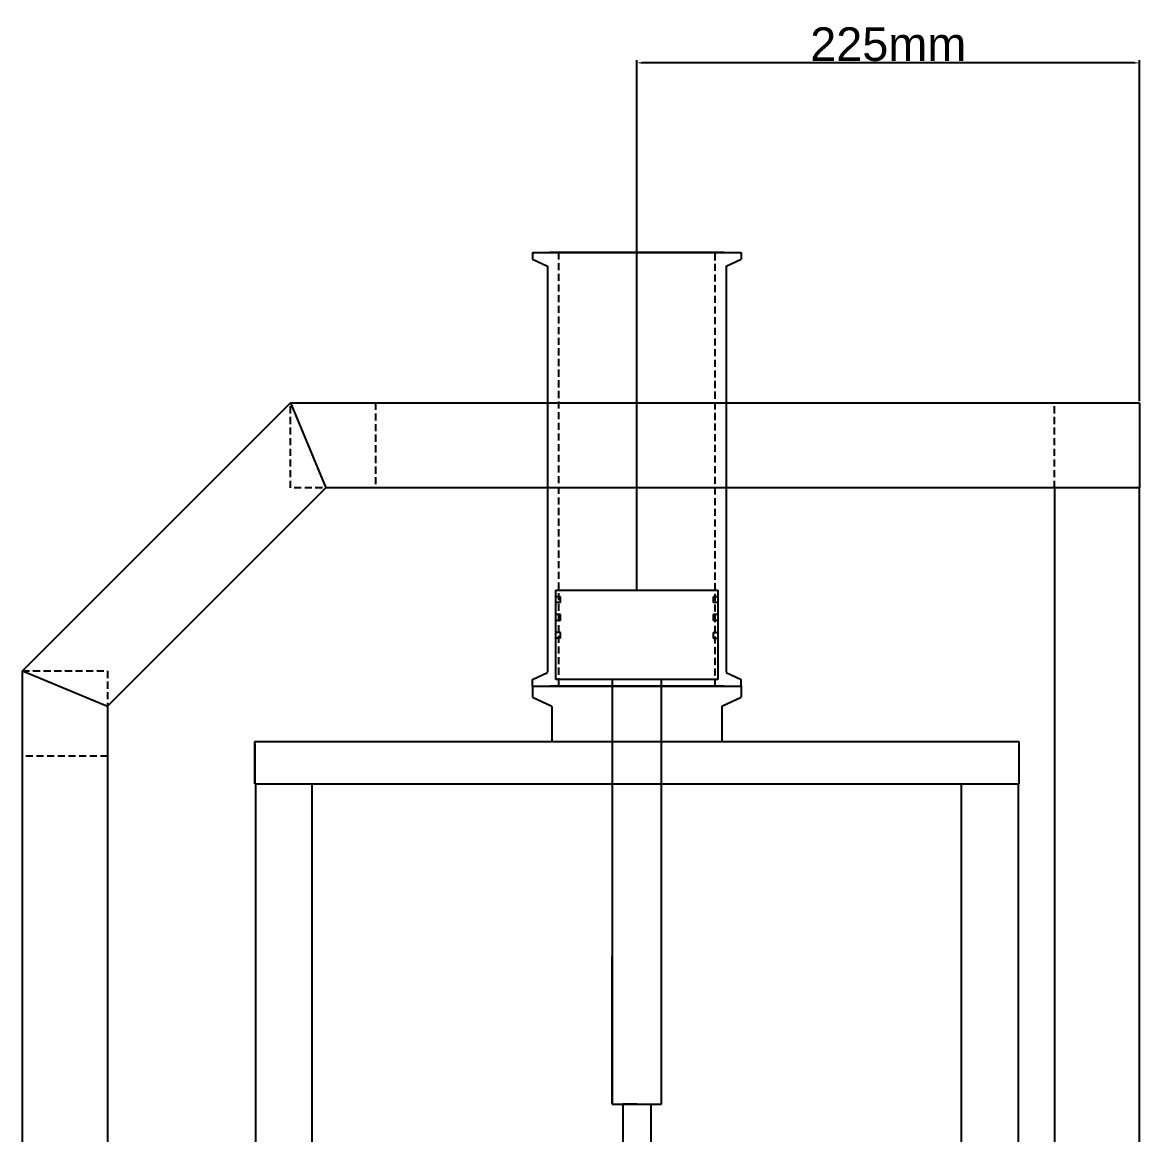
# Model space of a CAD drawing. Header units: centimetres. Extents: x 6534 to 31506, y 42826 to 109107.
# Drawn here: x 14994 to 15494, y 50959 to 51457 of the extents above; entities that cross this region are included whole.
import ezdxf

# ---------------------------------------------------------------- set-up
doc = ezdxf.new("R2010")
doc.units = ezdxf.units.CM
doc.header["$LTSCALE"] = 0.5
doc.linetypes.add('DASHED2', pattern=[9.525, 6.35, -3.175])
doc.styles.get("Standard").update_dxf_attribs({"font": 'arial.ttf'})
doc.dimstyles.new('ISO-25', dxfattribs={"dimtxt": 15, "dimasz": 2.5, "dimexe": 1.25, "dimexo": 0.625, "dimtad": 1, "dimtxsty": 'Standard', "dimcen": 2.5, "dimclrd": 1, "dimclre": 1, "dimadec": 0, "dimazin": 0, "dimtfac": 1, "dimtmove": 0, "dimatfit": 3, "dimfxl": 1, "dimarcsym": 0})

# ---------------------------------------------------------------- blocks, each defined once
blk = doc.blocks.new('*D292')
at = {"color": 1, "lineweight": -2, "transparency": 16777216}
for p, q in [((15268.98, 51333.62), (15268.98, 51440.1)), ((15493.98, 51287.42), (15493.98, 51440.1)), ((15491.48, 51438.85), (15271.48, 51438.85))]:
    blk.add_line(p, q, dxfattribs=at)
at = {"color": 1, "transparency": 16777216}
for points in [[(15271.48, 51439.27), (15271.48, 51438.44), (15268.98, 51438.85)], [(15491.48, 51439.27), (15491.48, 51438.44), (15493.98, 51438.85)]]:
    blk.add_solid(points, dxfattribs=at)
at = {"layer": 'Defpoints', "color": 0, "transparency": 16777216}
for p in [(15268.98, 51438.85), (15268.98, 51332.99), (15493.98, 51286.79)]:
    blk.add_point(p, dxfattribs=at)
at = {"color": 0, "transparency": 16777216, "insert": (15381.48, 51447.14), "char_height": 15, "attachment_point": 5}
blk.add_mtext('225mm', dxfattribs=at)

msp = doc.modelspace()

# ---------------------------------------------------------------- linework, layer by layer
for p, q in [((15222.231, 51353.994), (15315.731, 51353.994)), ((15222.231, 51353.994), (15222.231, 51350.994)), ((15222.231, 51350.994), (15228.981, 51347.909)), ((15223.481, 51353.994), (15314.481, 51353.994)), ((15307.981, 51353.994), (15229.981, 51353.994)), ((15229.981, 51353.994), (15233.481, 51353.994)), ((15268.981, 51202.994), (15268.981, 51352.994)), ((15308.981, 51347.909), (15315.731, 51350.994)), ((15315.731, 51353.994), (15315.731, 51350.994)), ((15228.981, 51347.909), (15228.981, 51166.287)), ((15308.981, 51347.909), (15308.981, 51166.287)), ((14993.982, 51166.794), (15113.982, 51286.794)), ((15113.982, 51286.794), (15493.982, 51286.794)), ((15113.982, 51286.794), (15129.764, 51248.694)), ((15493.982, 51286.794), (15493.982, 51248.694)), ((15032.082, 51151.013), (15129.764, 51248.694)), ((15493.982, 51248.694), (15129.764, 51248.694)), ((15493.982, 51248.694), (15455.882, 51248.694)), ((15455.882, 51248.694), (15455.882, 50086.794)), ((15493.982, 50086.794), (15493.982, 51248.694)), ((14993.982, 50086.794), (14993.982, 51166.794)), ((14993.982, 51166.794), (15032.082, 51151.013)), ((15222.231, 51162.994), (15228.981, 51166.08)), ((15308.981, 51166.08), (15315.731, 51162.994)), ((15222.231, 51159.994), (15222.231, 51162.994)), ((15257.981, 51162.994), (15257.982, 50972.994)), ((15279.982, 50972.994), (15279.982, 51162.994)), ((15315.731, 51159.994), (15315.731, 51162.994)), ((15222.231, 51159.994), (15315.731, 51159.994)), ((15222.231, 51159.994), (15222.231, 51154.994)), ((15222.231, 51159.994), (15315.731, 51159.994)), ((15223.481, 51159.994), (15314.481, 51159.994)), ((15229.981, 51159.994), (15233.481, 51159.994)), ((15307.981, 51159.994), (15229.981, 51159.994)), ((15229.981, 51159.994), (15233.481, 51159.994)), ((15315.731, 51159.994), (15315.731, 51154.994)), ((15032.082, 51151.013), (15032.082, 50086.794)), ((15222.231, 51154.994), (15230.688, 51151.128)), ((15230.981, 51150.673), (15230.981, 51135.294)), ((15306.981, 51150.673), (15306.981, 51135.294)), ((15307.273, 51151.128), (15315.731, 51154.994)), ((15097.982, 51116.244), (15097.982, 51135.294)), ((15097.982, 51135.294), (15439.979, 51135.294)), ((15230.981, 51135.294), (15306.981, 51135.294)), ((15439.979, 51135.294), (15439.979, 51116.244)), ((15097.982, 51134.244), (15097.982, 51116.244)), ((15097.982, 51116.244), (15434.382, 51116.244)), ((15098.282, 51116.244), (15098.282, 50896.244)), ((15123.682, 50896.244), (15123.682, 51116.244)), ((15408.982, 51116.244), (15439.979, 51116.244)), ((15414.279, 50896.244), (15414.279, 51116.244)), ((15439.679, 51116.244), (15439.679, 50896.244)), ((15257.982, 50972.994), (15257.982, 51039.166)), ((15257.982, 50972.994), (15279.982, 50972.994)), ((15268.982, 50972.994), (15262.632, 50972.994)), ((15262.632, 50972.994), (15262.632, 50912.994)), ((15275.332, 50912.994), (15275.332, 50972.994))]:
    msp.add_line(p, q)
at = {"linetype": 'DASHED2'}
for p, q in [((15233.981, 51353.994), (15233.981, 51159.994)), ((15303.981, 51159.994), (15303.981, 51353.994)), ((15113.982, 51286.794), (15152.082, 51286.794)), ((15113.982, 51248.694), (15113.982, 51286.794)), ((15152.082, 51286.794), (15152.082, 51248.694)), ((15455.882, 51248.694), (15455.882, 51286.794)), ((15152.082, 51248.694), (15113.982, 51248.694)), ((14993.982, 51166.794), (15032.082, 51166.794)), ((14993.982, 51128.694), (14993.982, 51166.794)), ((15032.082, 51166.794), (15032.082, 51128.694)), ((15032.082, 51128.694), (14993.982, 51128.694))]:
    msp.add_line(p, q, dxfattribs=at)
at = {"color": 3}
for p, q in [((15232.731, 51162.994), (15232.731, 51202.994)), ((15232.731, 51202.994), (15305.231, 51202.994)), ((15305.231, 51202.994), (15305.231, 51162.994)), ((15234.831, 51199.994), (15232.731, 51199.994)), ((15234.831, 51197.394), (15232.731, 51197.394)), ((15234.831, 51197.394), (15234.831, 51199.994)), ((15303.131, 51199.994), (15303.131, 51197.394)), ((15305.231, 51199.994), (15303.131, 51199.994)), ((15305.231, 51197.394), (15303.131, 51197.394)), ((15234.831, 51191.994), (15232.731, 51191.994)), ((15234.831, 51189.394), (15234.831, 51191.994)), ((15303.131, 51191.994), (15303.131, 51189.394)), ((15305.231, 51191.994), (15303.131, 51191.994)), ((15234.831, 51189.394), (15232.731, 51189.394)), ((15305.231, 51189.394), (15303.131, 51189.394)), ((15234.831, 51183.994), (15232.731, 51183.994)), ((15234.831, 51181.394), (15232.731, 51181.394)), ((15234.831, 51181.394), (15234.831, 51183.994)), ((15303.131, 51183.994), (15303.131, 51181.394)), ((15303.131, 51183.994), (15305.231, 51183.994)), ((15303.131, 51181.394), (15305.231, 51181.394)), ((15305.231, 51162.994), (15232.731, 51162.994)), ((15292.681, 51162.994), (15266.781, 51162.994))]:
    msp.add_line(p, q, dxfattribs=at)
for centre, start, end in [((15230.481, 51150.673), 0, 65.43283), ((15307.481, 51150.673), 114.56717, 180)]:
    msp.add_arc(centre, 0.5, start, end)

# ---------------------------------------------------------------- dimensions: what is measured, and where the dimension line sits
dim = msp.add_linear_dim(base=(15268.982, 51438.853), p1=(15493.982, 51286.794), p2=(15268.982, 51332.994), dimstyle='ISO-25', override={"dimpost": 'mm'})
dim.commit()
dim.dimension.update_dxf_attribs({"geometry": '*D292', "text_midpoint": (15381.482, 51447.137)})

doc.saveas('drawing.dxf')
